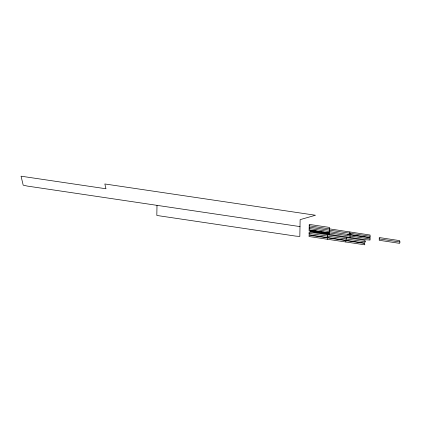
<?xml version="1.0" encoding="UTF-8"?>
<svg xmlns="http://www.w3.org/2000/svg" width="421" height="421" viewBox="0 0 421 421"><rect width="100%" height="100%" fill="white"/><g stroke="black" fill="none" stroke-linecap="round" stroke-linejoin="round"><path stroke-width="0.63" d="M350.019 237.407L350.014 234.755L309.172 228.524L309.24 224.409L329.532 227.429L329.554 231.545L328.98 232.802L328.954 234.276M309.093 233.376L309.077 234.576L311.498 235.123L364.423 243.033L365.254 241.759L364.975 240.333L313.177 232.634L309.114 232.339L309.093 233.376L365.254 241.759M309.219 225.798L370.091 235.023L370.054 237.439L347.714 234.26M379.247 238.917L379.263 237.549L399.587 240.612L399.95 242.07L399.661 243.354L379.221 240.286L379.247 238.917L399.929 241.996M350.014 234.755L370.048 237.791L370.006 240.07L365.944 239.775L313.187 231.929L309.13 231.013L309.172 228.524M156.996 205.359L156.822 215.457L295.768 236.118L299.831 236.413L300.12 219.641L315.471 215.247L104.84 183.972L105.981 188.766L21.05 176.189L23.192 185.151L27.291 186.071L299.999 226.598M312.561 231.65L312.582 230.519M316.318 232.176L310.582 231.103L328.954 234.055M316.345 231.082L316.334 231.518L310.593 230.666L310.598 230.224L328.98 232.96M323.207 233.418L323.217 232.981M323.228 232.545L323.233 232.103M327.349 233.844L327.37 232.713M327.37 237.491L327.585 234.776M346.009 240.28L346.388 237.57M309.151 229.913L370.027 239.002M309.198 227.151L370.07 236.234M310.593 230.445L316.339 231.297M323.228 232.324L328.975 233.176M328.969 233.397L321.618 232.303L321.607 232.745L328.959 233.834M327.27 237.828L309.067 235.297L309.035 236.528L364.839 244.811L364.418 243.385L327.27 237.828L327.28 239.233M349.856 233.208L349.993 234.402L349.846 232.013M345.841 240.607L345.873 241.996"/></g></svg>
